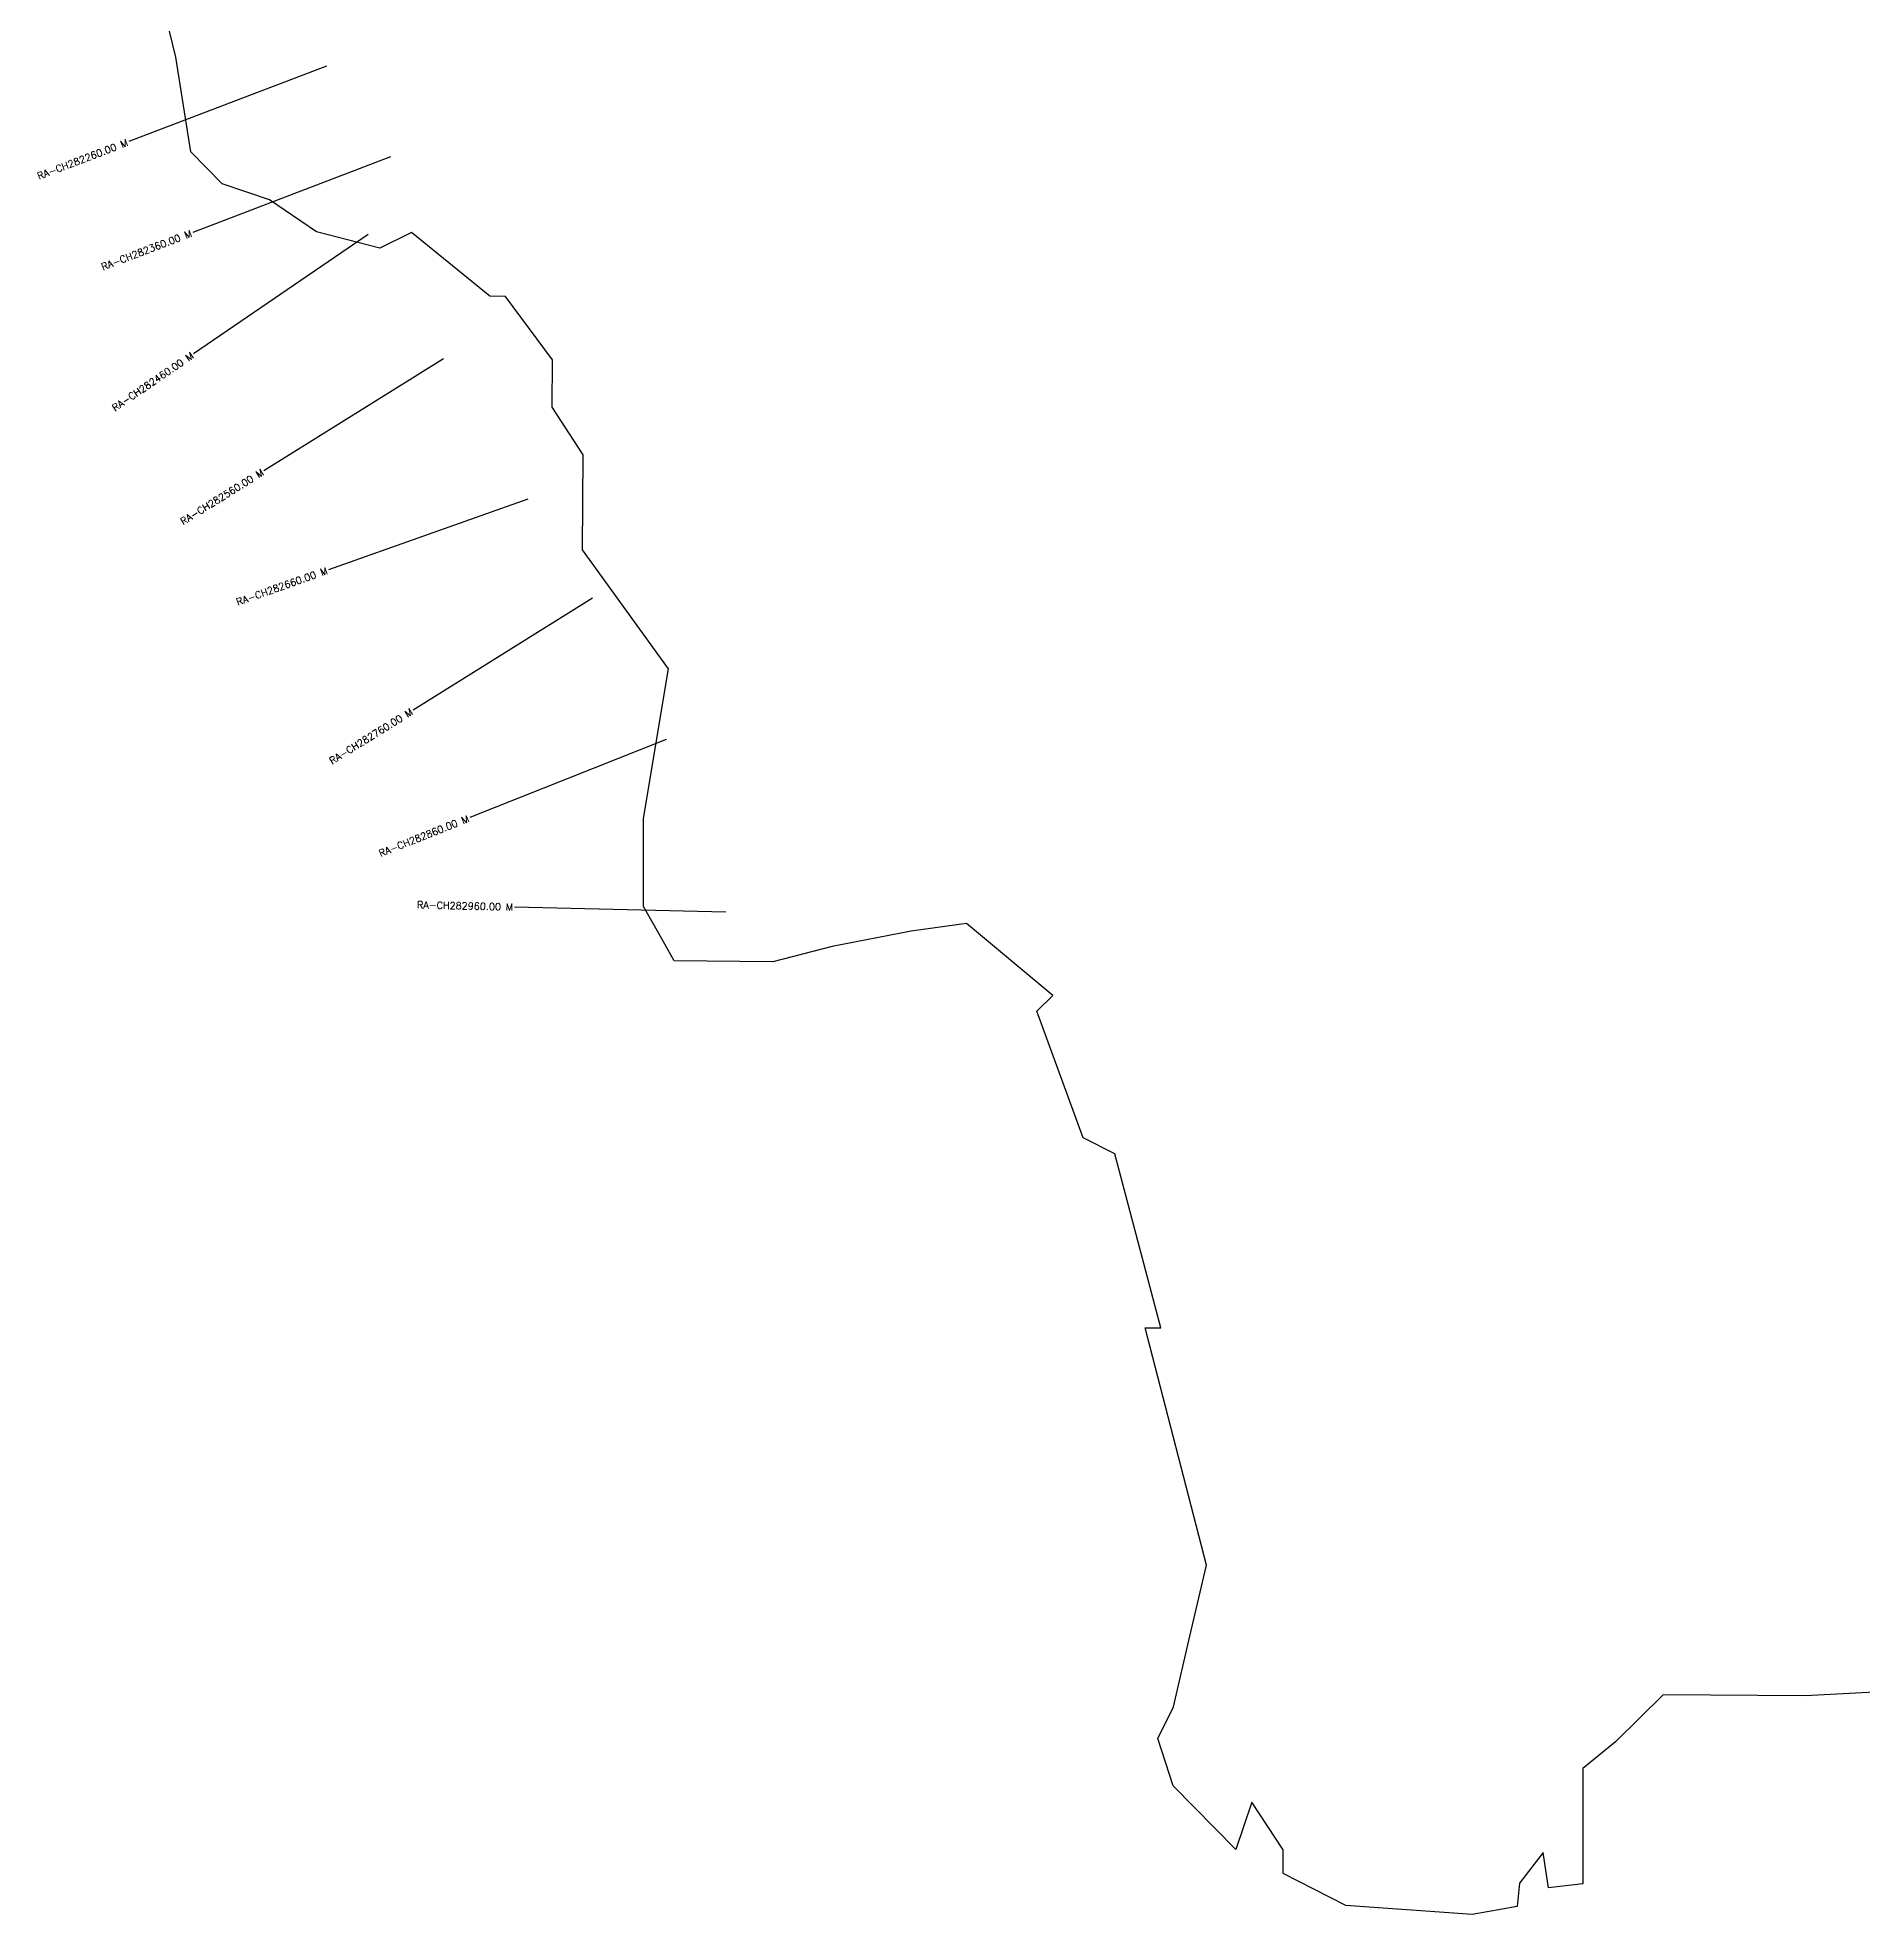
# Model space of a CAD drawing. Header units: metres. Extents: x 286569 to 289239, y 2022518 to 2025005.
# Drawn here: x 286796 to 288091, y 2022518 to 2023849 of the extents above; entities that cross this region are included whole.
import ezdxf
from ezdxf.enums import TextEntityAlignment as Align

# ---------------------------------------------------------------- set-up
doc = ezdxf.new("R2010")
doc.units = ezdxf.units.M
doc.layers.add('CS', color=134, linetype='Continuous')
doc.layers.add('CSMark', color=6, linetype='Continuous')
doc.styles.get("Standard").update_dxf_attribs({"font": 'simplex.shx'})

msp = doc.modelspace()

# ---------------------------------------------------------------- linework, layer by layer
at = {"color": 6, "flags": 128}
msp.add_lwpolyline([(288139.4, 2022677.6), (288049.8, 2022672.7), (287949, 2022673.5), (287915.2, 2022640.1), (287892, 2022621.3), (287892, 2022539.5), (287867.6, 2022536.6), (287863.9, 2022561.7), (287847.2, 2022539.9), (287845.4, 2022523.5), (287813.5, 2022517.7), (287723.9, 2022524), (287679.4, 2022546.7), (287679.4, 2022563.6), (287657.3, 2022597.3), (287645.9, 2022563.8), (287601.4, 2022609), (287590.5, 2022642.6), (287601.8, 2022664.9), (287613.4, 2022715.2), (287625, 2022765.5), (287581.5, 2022933.8), (287592.7, 2022933.8), (287560.1, 2023057.2), (287537.7, 2023068.6), (287504.8, 2023158.4), (287516.1, 2023169.5), (287454.9, 2023220.4), (287415.7, 2023215.1), (287359.6, 2023204.3), (287317.6, 2023193.4), (287247.5, 2023194), (287236.7, 2023213.3), (287225.9, 2023232.6), (287225.9, 2023294.9), (287243.5, 2023401.2), (287182.6, 2023485.6), (287183.1, 2023552.8), (287161, 2023586.6), (287161.2, 2023620.2), (287128, 2023665.2), (287116.8, 2023665.3), (287061.2, 2023710.5), (287038.7, 2023699.5), (286994, 2023711), (286960.6, 2023733.7), (286927.1, 2023745.1), (286904.8, 2023767.7), (286894.2, 2023835), (286883.3, 2023879.9)], dxfattribs=at)
at = {"layer": 'CS'}
for p, q in [((287000.9, 2023828.4), (286860.7, 2023775)), ((287046.3, 2023764.1), (286906.2, 2023710.6)), ((287030.5, 2023709.2), (286906.7, 2023624.5)), ((287083.9, 2023620.9), (286956.6, 2023541.6)), ((287143.8, 2023521.4), (287002.4, 2023471.4)), ((287189.7, 2023451.2), (287062.4, 2023371.9)), ((287242, 2023351.1), (287102.6, 2023295.6)), ((287284.3, 2023228.6), (287134.3, 2023232.2))]:
    msp.add_line(p, q, dxfattribs=at)

# ---------------------------------------------------------------- texts
at = {"layer": 'CSMark'}
for s, rotation, p in [('RA-CH282260.00 M', 20.8813, (286859.8, 2023774.6)), ('RA-CH282360.00 M', 20.8826, (286905.2, 2023710.2)), ('RA-CH282460.00 M', 34.3755, (286905.9, 2023624)), ('RA-CH282560.00 M', 31.9313, (286955.8, 2023541.1)), ('RA-CH282660.00 M', 19.5034, (287001.5, 2023471)), ('RA-CH282760.00 M', 31.9313, (287061.5, 2023371.3)), ('RA-CH282860.00 M', 21.7175, (287101.7, 2023295.2)), ('RA-CH282960.00 M', 358.6501, (287133.3, 2023232.2))]:
    msp.add_text(s, height=5, rotation=rotation, dxfattribs=at).set_placement(p, align=Align.MIDDLE_RIGHT)

doc.saveas('drawing.dxf')
